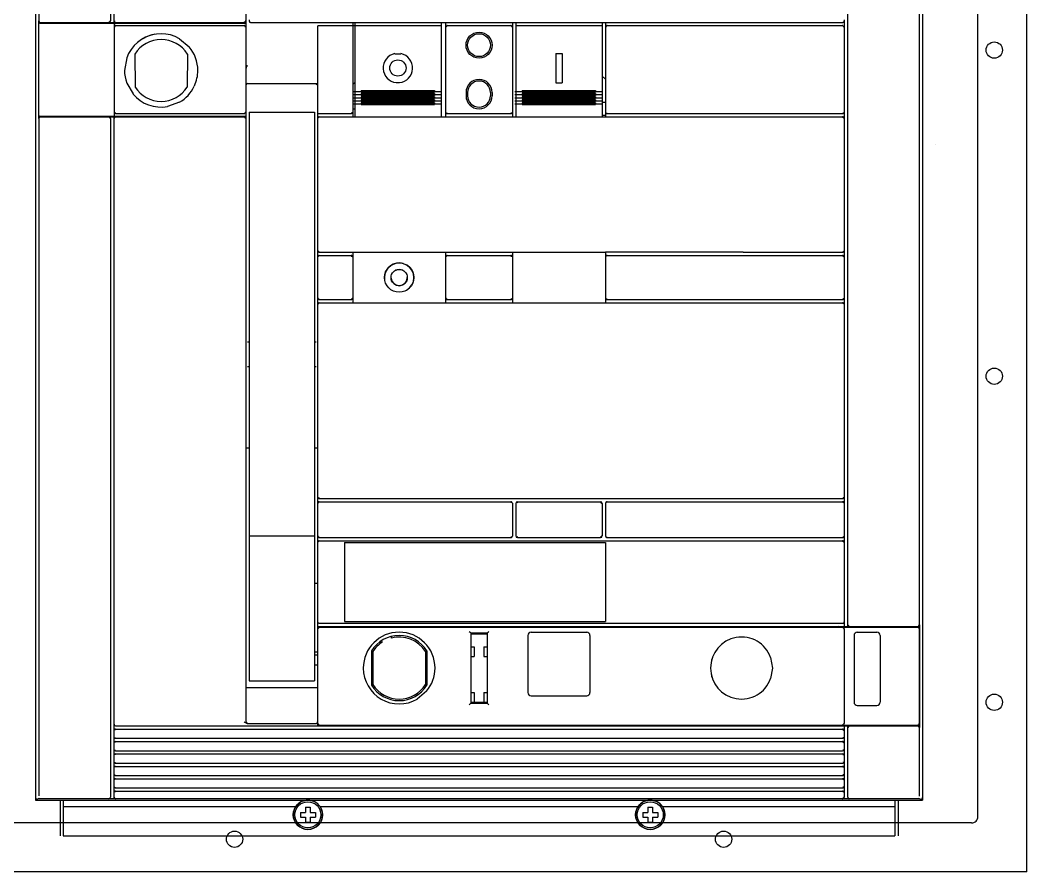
# Model space of a CAD drawing. Header units: inches. Extents: x 6 to 369, y -225 to 2.
# Drawn here: x 33.5 to 45.65, y -37.2 to -26.92 of the extents above; entities that cross this region are included whole.
import ezdxf

# ---------------------------------------------------------------- set-up
doc = ezdxf.new("R2010")
doc.units = ezdxf.units.IN
doc.header["$MEASUREMENT"] = 0
doc.linetypes.add('DOT2', pattern=[0.125, 0, -0.125])
doc.linetypes.add('HIDDEN2', pattern=[0.1875, 0.125, -0.0625])
for name, color, linetype in [('Cabinet', 253, 'HIDDEN2'), ('CB_E3_W_HR_3P', 10, 'Continuous'), ('CB_E3_W_HR_3P_DOOR_CUTOUT_FLUSH&EXTENDED_NO-FLANGE', 255, 'Continuous'), ('CB_E3_W_HR_3P_DOOR_CUTOUT_FLUSH_FLANGED', 2, 'Continuous')]:
    doc.layers.add(name, color=color, linetype=linetype)

# ---------------------------------------------------------------- blocks, each defined once
blk = doc.blocks.new('A$C065B1C50')
at = {"layer": 'CB_E3_W_HR_3P'}
for centre in [(13.622, 9.921), (13.622, 5.984), (13.622, 2.047), (4.449, 0.394), (10.354, 0.394)]:
    blk.add_circle(centre, 0.0984, dxfattribs=at)
at = {"layer": 'CB_E3_W_HR_3P_DOOR_CUTOUT_FLUSH&EXTENDED_NO-FLANGE'}
for p, q in [((13.425, 0.669), (13.425, 15.236)), ((13.346, 0.591), (1.457, 0.591))]:
    blk.add_line(p, q, dxfattribs=at)
blk.add_arc((13.346, 0.669), 0.0787, 269.9998, 0.0002, dxfattribs=at)
at = {"layer": 'CB_E3_W_HR_3P_DOOR_CUTOUT_FLUSH_FLANGED'}
for q in [(14.016, 15.906), (0, 0)]:
    blk.add_line((14.016, 0), q, dxfattribs=at)

msp = doc.modelspace()

# ---------------------------------------------------------------- linework, layer by layer
at = {"layer": 'Cabinet', "color": 7, "linetype": 'DOT2'}
msp.add_line((44.39419, -22.16254), (44.39419, -36.33577), dxfattribs=at)
at = {"layer": 'CB_E3_W_HR_3P', "color": 7}
for p, q in [((33.68553, -22.16254), (33.68553, -36.33577)), ((33.68553, -22.19403), (33.68553, -36.30428)), ((44.39419, -22.16254), (44.39419, -36.33577)), ((44.3942, -22.19403), (44.3942, -36.30428)), ((33.7249, -25.41927), (33.7249, -26.92632)), ((44.35483, -25.41927), (44.35483, -34.21468)), ((34.59105, -26.09063), (34.59105, -26.92632)), ((43.48868, -26.09063), (43.48868, -34.21963)), ((34.63042, -26.37514), (34.63042, -26.92632)), ((36.2249, -26.37514), (36.2249, -26.92632)), ((33.72036, -26.92632), (33.72268, -26.92632)), ((33.72036, -26.92632), (33.72036, -28.10743)), ((33.72097, -26.97356), (33.72097, -28.06018)), ((33.74005, -26.94601), (33.74236, -26.94601)), ((33.74065, -26.95388), (33.83908, -26.95388)), ((33.74236, -26.94601), (33.84076, -26.94601)), ((33.83059, -26.94601), (33.83059, -26.95388)), ((33.8336, -26.94601), (33.8336, -26.95388)), ((33.83908, -26.95388), (34.63435, -26.95388)), ((33.84076, -26.94601), (34.57136, -26.94601)), ((34.5812, -26.94024), (34.57136, -26.94601)), ((34.57136, -26.94601), (34.63042, -26.94601)), ((34.58622, -26.92632), (34.5812, -26.94024)), ((34.63042, -26.92632), (34.63042, -26.94601)), ((34.63042, -26.94601), (34.63042, -26.95388)), ((34.63042, -26.94601), (34.6501, -26.94601)), ((34.63435, -26.95388), (34.63435, -27.00506)), ((34.63435, -26.95388), (36.2249, -26.95388)), ((34.63648, -26.92632), (34.64002, -26.94024)), ((34.64002, -26.94024), (34.6501, -26.946)), ((34.6501, -26.946), (36.20522, -26.946)), ((36.2149, -26.94024), (36.20522, -26.946)), ((36.20522, -26.94601), (36.2249, -26.94601)), ((36.22008, -26.92632), (36.2149, -26.94024)), ((36.2249, -26.92632), (36.2249, -26.98538)), ((36.2249, -26.95388), (36.2249, -27.00506)), ((36.26427, -26.91451), (36.26427, -26.92632)), ((36.26427, -26.92632), (36.26989, -26.93261)), ((36.26989, -26.93261), (36.27412, -26.93617)), ((36.28396, -26.94601), (43.42963, -26.94601)), ((37.51427, -26.94601), (37.51427, -26.99325)), ((37.5379, -26.94601), (37.5379, -26.98538)), ((38.5812, -26.94601), (38.5812, -26.98538)), ((38.63632, -26.94601), (38.63632, -27.00506)), ((39.44341, -26.94601), (39.44341, -27.00506)), ((39.48278, -26.94601), (39.48278, -26.98538)), ((40.52609, -26.94601), (40.52609, -26.98538)), ((40.56546, -26.94601), (40.56546, -27.00506)), ((43.42963, -26.946), (43.43011, -26.946)), ((43.44931, -26.92396), (43.44379, -26.93255)), ((43.44931, -26.91451), (43.44931, -26.92632)), ((43.44931, -26.92632), (43.44931, -27.00506)), ((34.63435, -27.00506), (34.63435, -28.02868)), ((34.64396, -26.99114), (34.63918, -27.00506)), ((34.65404, -26.98537), (34.64396, -26.99114)), ((34.65404, -26.98537), (36.20522, -26.98537)), ((36.20522, -26.98537), (36.2149, -26.99114)), ((36.2149, -26.99114), (36.21766, -27.00506)), ((36.2249, -26.98538), (36.2249, -27.00506)), ((36.2249, -27.00506), (36.2249, -28.02868)), ((37.09105, -26.99325), (37.09105, -28.02868)), ((37.09892, -26.98537), (37.10084, -26.98537)), ((37.10084, -26.98537), (37.49439, -26.98537)), ((37.49439, -26.98537), (37.5064, -26.98537)), ((37.51427, -26.98538), (37.5379, -26.98538)), ((37.51427, -26.99325), (37.51427, -28.02868)), ((37.5379, -26.98538), (38.5812, -26.98538)), ((37.5379, -26.98538), (37.5379, -27.04292)), ((37.5379, -27.04292), (37.5379, -27.96177)), ((38.5812, -26.98538), (38.5812, -27.04292)), ((38.5812, -27.04292), (38.5812, -27.96177)), ((38.63632, -27.00506), (38.63632, -28.02868)), ((38.64614, -26.99114), (38.64115, -27.00506)), ((38.65601, -26.98537), (38.64614, -26.99114)), ((38.65601, -26.98537), (39.42372, -26.98537)), ((39.42372, -26.98537), (39.43359, -26.99114)), ((39.43359, -26.99114), (39.4367, -27.00506)), ((39.44341, -27.00506), (39.44341, -28.02868)), ((39.48278, -26.98538), (40.52609, -26.98538)), ((39.48278, -26.98538), (39.48278, -27.04292)), ((39.48278, -27.04292), (39.48278, -27.96177)), ((40.52609, -26.98538), (40.52609, -27.04292)), ((40.52609, -27.04292), (40.52609, -27.96177)), ((40.56546, -27.00506), (40.56546, -28.02868)), ((40.57538, -26.99114), (40.57028, -27.00506)), ((40.58514, -26.98537), (40.57538, -26.99114)), ((40.58514, -26.98537), (43.42963, -26.98537)), ((43.42963, -26.98537), (43.43971, -26.99114)), ((43.42963, -26.98538), (43.42987, -26.98538)), ((43.43971, -26.99114), (43.44325, -27.00506)), ((43.44931, -27.00506), (43.44931, -28.02868)), ((35.42274, -27.14314), (35.53965, -27.24276)), ((36.2249, -27.20978), (36.2249, -27.47094)), ((34.88435, -27.32811), (34.88632, -27.72843)), ((35.51821, -27.32811), (35.51624, -27.72843)), ((38.02277, -27.32388), (38.02348, -27.3272)), ((38.02348, -27.3272), (38.09562, -27.3272)), ((38.09633, -27.32388), (38.09562, -27.3272)), ((39.96506, -27.32002), (40.0438, -27.32002)), ((39.96506, -27.32002), (39.96506, -27.67436)), ((40.0438, -27.32002), (40.0438, -27.67436)), ((34.78611, -27.3756), (34.75837, -27.52671)), ((36.24493, -27.47093), (36.2249, -27.47093)), ((34.78508, -27.6782), (34.86285, -27.8107)), ((36.24459, -27.68222), (37.09105, -27.68222)), ((37.5379, -27.67435), (37.51427, -27.69726)), ((38.03987, -27.67044), (38.03956, -27.67322)), ((38.03987, -27.67044), (38.07923, -27.67044)), ((38.07923, -27.67044), (38.07954, -27.67322)), ((39.96506, -27.67436), (40.0438, -27.67436)), ((40.52609, -27.59561), (40.56546, -27.63379)), ((37.52805, -27.77955), (38.59105, -27.77955)), ((37.52805, -27.81766), (38.59105, -27.81766)), ((37.61664, -27.76878), (38.50246, -27.76878)), ((37.61664, -27.76878), (37.61664, -27.7897)), ((37.61664, -27.7897), (38.50246, -27.7897)), ((37.61664, -27.8067), (38.50246, -27.8067)), ((37.61664, -27.8067), (37.61664, -27.82787)), ((37.61664, -27.82787), (38.50246, -27.82787)), ((38.50246, -27.76878), (38.50246, -27.7897)), ((38.50246, -27.8067), (38.50246, -27.82787)), ((38.88238, -27.79247), (38.88238, -27.83184)), ((38.90207, -27.79247), (38.90207, -27.83184)), ((39.17766, -27.79247), (39.17766, -27.83184)), ((39.19735, -27.79247), (39.19735, -27.83184)), ((39.47294, -27.77955), (40.53593, -27.77955)), ((39.47294, -27.81766), (40.53593, -27.81766)), ((39.56152, -27.76878), (40.44735, -27.76878)), ((39.56152, -27.76878), (39.56152, -27.7897)), ((39.56152, -27.7897), (40.44735, -27.7897)), ((39.56152, -27.8067), (40.44735, -27.8067)), ((39.56152, -27.8067), (39.56152, -27.82787)), ((39.56152, -27.82787), (40.44735, -27.82787)), ((40.44735, -27.76878), (40.44735, -27.7897)), ((40.44735, -27.8067), (40.44735, -27.82787)), ((35.42242, -27.9098), (35.27819, -27.9629)), ((37.52805, -27.85525), (38.59105, -27.85525)), ((37.52805, -27.89224), (38.59105, -27.89224)), ((37.52805, -27.92857), (38.59105, -27.92857)), ((37.61664, -27.84411), (38.50246, -27.84411)), ((37.61664, -27.84411), (37.61664, -27.86457)), ((37.61664, -27.86457), (38.50246, -27.86457)), ((37.61664, -27.88095), (38.50246, -27.88095)), ((37.61664, -27.88095), (37.61664, -27.90117)), ((37.61664, -27.90117), (38.50246, -27.90117)), ((37.61664, -27.91716), (38.50246, -27.91716)), ((37.61664, -27.91716), (37.61664, -27.9378)), ((37.61664, -27.9378), (38.50246, -27.9378)), ((38.50246, -27.84411), (38.50246, -27.86457)), ((38.50246, -27.88095), (38.50246, -27.90117)), ((38.50246, -27.91716), (38.50246, -27.9378)), ((39.47294, -27.85525), (40.53593, -27.85525)), ((39.47294, -27.89224), (40.53593, -27.89224)), ((39.47294, -27.92857), (40.53593, -27.92857)), ((39.56152, -27.84411), (40.44735, -27.84411)), ((39.56152, -27.84411), (39.56152, -27.86457)), ((39.56152, -27.86457), (40.44735, -27.86457)), ((39.56152, -27.88095), (40.44735, -27.88095)), ((39.56152, -27.88095), (39.56152, -27.90117)), ((39.56152, -27.90117), (40.44735, -27.90117)), ((39.56152, -27.91716), (40.44735, -27.91716)), ((39.56152, -27.91716), (39.56152, -27.9378)), ((39.56152, -27.9378), (40.44735, -27.9378)), ((40.44735, -27.84411), (40.44735, -27.86457)), ((40.44735, -27.88095), (40.44735, -27.90117)), ((40.44735, -27.91716), (40.44735, -27.9378)), ((40.52609, -27.91058), (40.56546, -27.91058)), ((34.63435, -28.02869), (34.63435, -28.07986)), ((34.64042, -28.02868), (34.64396, -28.0426)), ((34.64396, -28.0426), (34.65404, -28.04837)), ((34.65404, -28.04837), (36.20522, -28.04837)), ((36.2149, -28.0426), (36.20522, -28.04837)), ((36.22008, -28.02868), (36.2149, -28.0426)), ((36.2249, -28.02868), (36.2249, -28.07986)), ((36.26427, -28.02864), (37.05168, -28.02864)), ((36.26427, -28.02864), (36.26427, -28.06801)), ((36.26427, -28.06801), (36.26427, -33.14675)), ((37.05168, -28.02864), (37.05168, -28.06801)), ((37.05168, -28.06801), (37.05168, -33.14675)), ((37.09105, -28.02868), (37.09105, -28.03852)), ((37.09105, -28.03852), (37.09105, -28.10743)), ((37.10089, -28.04837), (37.49459, -28.04837)), ((37.50842, -28.03858), (37.49437, -28.04352)), ((37.51427, -28.02868), (37.50842, -28.03858)), ((37.51427, -27.98932), (37.5379, -27.98932)), ((37.51427, -28.02869), (37.51427, -28.08774)), ((37.5379, -27.96177), (37.5379, -28.01558)), ((37.5379, -28.01558), (37.5379, -28.08774)), ((38.5812, -27.96177), (38.5812, -28.01558)), ((38.5812, -28.01558), (38.5812, -28.08774)), ((38.63632, -28.02868), (38.64207, -28.03851)), ((38.63632, -28.02868), (38.63632, -28.08774)), ((38.64207, -28.03851), (38.65594, -28.04161)), ((38.65601, -28.04837), (39.42372, -28.04837)), ((39.43766, -28.03851), (39.42378, -28.04352)), ((39.44341, -28.02868), (39.43766, -28.03851)), ((39.44341, -28.02869), (39.44341, -28.08774)), ((39.48278, -27.96177), (39.48278, -28.01558)), ((39.48278, -28.01558), (39.48278, -28.08774)), ((40.52609, -27.96177), (40.52609, -28.01558)), ((40.52609, -28.01558), (40.52609, -28.08774)), ((40.52609, -28.06806), (40.56546, -28.06806)), ((40.56546, -28.02868), (40.57131, -28.03858)), ((40.56546, -28.02868), (40.56546, -28.08774)), ((40.57131, -28.03858), (40.5854, -28.04161)), ((40.58514, -28.04837), (43.42963, -28.04837)), ((43.42963, -28.04837), (43.43011, -28.04837)), ((43.44379, -28.03836), (43.43035, -28.04161)), ((43.44931, -28.02868), (43.44379, -28.03836)), ((43.44931, -28.02868), (43.44931, -28.10743)), ((33.72036, -28.10743), (33.72268, -28.10743)), ((33.7249, -28.11168), (33.7249, -36.28273)), ((33.74005, -28.08774), (33.74236, -28.08774)), ((33.74065, -28.07986), (33.83908, -28.07986)), ((33.74236, -28.08774), (33.84076, -28.08774)), ((33.83059, -28.07986), (33.83059, -28.08774)), ((33.8336, -28.07986), (33.8336, -28.08774)), ((33.83908, -28.07986), (34.63435, -28.07986)), ((33.84076, -28.08774), (34.57136, -28.08774)), ((34.57136, -28.08774), (34.5812, -28.09351)), ((34.57136, -28.08774), (34.6501, -28.08774)), ((34.5812, -28.09351), (34.58427, -28.10743)), ((34.59105, -28.10743), (34.59105, -36.28689)), ((34.63042, -28.07986), (34.63042, -28.08774)), ((34.63042, -28.10743), (34.63042, -35.42041)), ((34.63435, -28.07986), (36.2249, -28.07986)), ((34.64002, -28.09351), (34.63524, -28.10743)), ((34.6501, -28.08774), (34.64002, -28.09351)), ((34.6501, -28.08774), (36.20522, -28.08774)), ((36.20522, -28.08774), (36.2149, -28.09351)), ((36.2149, -28.09351), (36.21766, -28.10743)), ((36.2249, -28.07986), (36.2249, -28.10743)), ((36.2249, -28.10743), (36.2249, -35.39089)), ((37.09671, -28.09765), (37.09105, -28.10743)), ((37.09105, -28.10743), (37.09105, -29.70191)), ((37.11045, -28.09258), (37.09671, -28.09765)), ((37.11052, -28.08774), (37.11073, -28.08774)), ((37.11073, -28.08774), (43.42963, -28.08774)), ((43.42963, -28.08774), (43.43011, -28.08774)), ((43.43026, -28.09258), (43.44379, -28.09774)), ((43.44379, -28.09774), (43.44931, -28.10743)), ((43.44931, -28.10743), (43.44931, -29.70191)), ((44.55168, -28.42238), (44.55168, -28.42245)), ((37.09105, -29.70191), (37.09105, -29.78065)), ((37.09105, -29.70191), (37.09671, -29.71168)), ((37.09671, -29.77088), (37.09105, -29.78065)), ((37.09671, -29.71168), (37.11041, -29.71484)), ((37.11045, -29.76581), (37.09671, -29.77088)), ((37.11052, -29.76097), (37.11073, -29.76097)), ((37.11063, -29.7216), (37.11073, -29.7216)), ((37.11073, -29.7216), (37.51427, -29.72172)), ((37.11073, -29.76097), (37.49459, -29.76097)), ((37.12689, -29.76097), (37.14597, -29.76097)), ((37.49433, -29.76772), (37.50842, -29.77075)), ((37.50842, -29.77075), (37.51427, -29.78065)), ((37.51427, -29.72172), (37.51427, -29.78065)), ((37.51427, -29.7218), (38.54504, -29.7218)), ((37.97652, -29.7216), (39.44341, -29.72172)), ((38.63632, -29.72165), (38.63632, -29.78065)), ((38.64207, -29.77082), (38.63632, -29.78065)), ((38.65595, -29.76581), (38.64207, -29.77082)), ((38.65601, -29.76097), (39.42372, -29.76097)), ((39.42379, -29.76772), (39.43766, -29.77082)), ((39.43766, -29.77082), (39.44341, -29.78065)), ((39.44341, -29.72172), (39.44341, -29.78065)), ((39.44341, -29.7218), (40.56546, -29.7218)), ((42.22929, -29.7216), (40.56546, -29.72168)), ((40.56546, -29.72168), (40.56546, -29.78065)), ((40.57131, -29.77075), (40.56546, -29.78065)), ((40.58536, -29.76581), (40.57131, -29.77075)), ((40.58514, -29.76097), (43.42963, -29.76097)), ((42.22929, -29.7216), (43.42963, -29.7216)), ((43.42963, -29.7216), (43.43011, -29.7216)), ((43.42963, -29.76097), (43.43011, -29.76097)), ((43.43026, -29.76581), (43.44379, -29.77097)), ((43.44379, -29.71159), (43.43035, -29.71484)), ((43.44931, -29.70191), (43.44379, -29.71159)), ((43.44379, -29.77097), (43.44931, -29.78065)), ((43.44931, -29.70191), (43.44931, -29.78065)), ((37.09105, -29.78065), (37.09105, -30.27278)), ((37.51427, -29.78065), (37.51427, -30.27278)), ((38.63632, -29.78065), (38.63632, -30.27278)), ((39.44341, -29.78065), (39.44341, -30.27278)), ((40.56546, -29.78065), (40.56546, -30.27278)), ((43.44931, -29.78065), (43.44931, -30.27278)), ((38.19839, -29.90843), (38.19846, -29.90843)), ((37.09105, -30.27278), (37.09105, -30.35152)), ((37.09105, -30.27278), (37.09671, -30.28255)), ((37.09671, -30.34175), (37.09105, -30.35152)), ((37.09105, -30.35152), (37.09105, -32.67435)), ((37.09671, -30.28255), (37.11041, -30.28571)), ((37.11045, -30.33667), (37.09671, -30.34175)), ((37.11052, -30.33183), (37.11073, -30.33183)), ((37.11063, -30.29246), (37.11073, -30.29246)), ((37.11073, -30.29246), (37.49459, -30.29246)), ((37.11073, -30.33183), (37.51427, -30.33183)), ((37.50842, -30.28268), (37.49437, -30.28762)), ((37.51427, -30.27278), (37.50842, -30.28268)), ((37.51427, -30.27278), (37.51427, -30.33191)), ((37.51427, -30.33204), (38.63632, -30.33204)), ((38.63632, -30.27278), (38.64207, -30.2826)), ((38.63632, -30.27278), (38.63632, -30.33193)), ((38.63632, -30.33183), (39.44341, -30.33183)), ((38.64207, -30.2826), (38.65594, -30.28571)), ((38.65601, -30.29246), (39.42372, -30.29246)), ((39.43766, -30.2826), (39.42378, -30.28762)), ((39.44341, -30.27278), (39.43766, -30.2826)), ((39.44341, -30.27278), (39.44341, -30.33191)), ((39.44341, -30.33204), (40.56545, -30.33204)), ((40.56545, -30.33183), (43.42963, -30.33183)), ((40.56546, -30.27278), (40.57131, -30.28268)), ((40.56546, -30.27278), (40.56546, -30.33193)), ((40.57131, -30.28268), (40.5854, -30.28571)), ((40.58514, -30.29246), (43.42963, -30.29246)), ((41.86054, -30.33183), (42.22931, -30.33183)), ((43.42963, -30.29246), (43.43011, -30.29246)), ((43.42963, -30.33183), (43.43011, -30.33183)), ((43.43026, -30.33667), (43.44379, -30.34183)), ((43.44379, -30.28246), (43.43035, -30.28571)), ((43.44931, -30.27278), (43.44379, -30.28246)), ((43.44379, -30.34183), (43.44931, -30.35152)), ((43.44931, -30.27278), (43.44931, -30.35152)), ((43.44931, -30.35152), (43.44931, -32.67435)), ((36.24459, -30.80427), (36.26427, -30.80427)), ((37.05168, -30.80427), (37.07136, -30.80427)), ((36.24459, -31.09955), (36.26427, -31.09955)), ((37.05168, -31.09955), (37.07136, -31.09955)), ((36.2249, -32.0838), (36.24459, -32.0838)), ((36.24459, -32.0838), (36.26427, -32.0838)), ((37.05168, -32.0838), (37.07136, -32.0838)), ((37.07136, -32.0838), (37.09105, -32.0838)), ((37.09105, -32.67435), (37.09105, -32.75309)), ((37.09105, -32.67435), (37.09671, -32.68412)), ((37.09671, -32.68412), (37.11041, -32.68728)), ((37.11063, -32.69404), (37.11073, -32.69404)), ((37.11073, -32.69404), (43.42963, -32.69404)), ((43.42963, -32.69404), (43.43011, -32.69404)), ((43.44379, -32.68403), (43.43035, -32.68728)), ((43.44931, -32.67435), (43.44379, -32.68403)), ((43.44931, -32.67435), (43.44931, -32.75309)), ((37.09671, -32.74332), (37.09105, -32.75309)), ((37.09105, -32.75309), (37.09105, -33.14679)), ((37.11045, -32.73825), (37.09671, -32.74332)), ((37.11052, -32.73341), (37.11073, -32.73341)), ((37.11073, -32.73341), (39.42372, -32.73341)), ((39.42378, -32.73825), (39.43766, -32.74326)), ((39.43766, -32.74326), (39.44341, -32.75309)), ((39.44341, -32.75309), (39.44341, -33.14679)), ((39.48278, -32.75309), (39.48278, -33.14679)), ((39.50252, -32.74304), (39.49262, -32.74325)), ((39.49262, -32.74325), (39.49429, -32.74485)), ((39.50252, -32.74304), (39.49429, -32.74485)), ((39.50246, -32.73341), (40.5064, -32.73341)), ((40.50656, -32.74304), (40.51482, -32.74487)), ((40.50656, -32.74304), (40.51624, -32.74325)), ((40.51482, -32.74487), (40.51661, -32.75309)), ((40.51624, -32.74325), (40.51661, -32.75309)), ((40.52609, -32.75309), (40.52609, -33.14679)), ((40.57131, -32.74319), (40.56546, -32.75309)), ((40.56546, -32.75309), (40.56546, -33.14679)), ((40.58536, -32.73825), (40.57131, -32.74319)), ((40.58514, -32.73341), (43.42963, -32.73341)), ((43.42963, -32.73341), (43.43011, -32.73341)), ((43.43026, -32.73825), (43.44379, -32.74341)), ((43.44379, -32.74341), (43.44931, -32.75309)), ((43.44931, -32.75309), (43.44931, -33.14679)), ((36.26427, -33.14675), (37.05168, -33.14675)), ((36.26427, -33.14675), (36.26427, -34.2323)), ((37.05168, -33.14675), (37.05168, -34.2323)), ((37.09105, -33.14679), (37.09105, -33.22553)), ((37.09105, -33.14679), (37.09671, -33.15656)), ((37.09671, -33.15656), (37.11041, -33.15972)), ((37.11063, -33.16648), (37.11073, -33.16648)), ((37.11073, -33.16648), (39.42372, -33.16648)), ((39.43766, -33.15662), (39.42379, -33.15972)), ((39.44341, -33.14679), (39.43766, -33.15662)), ((39.49429, -33.15503), (39.49262, -33.15664)), ((39.49262, -33.15664), (39.50252, -33.15685)), ((39.49429, -33.15503), (39.50252, -33.15685)), ((39.50246, -33.16648), (40.5064, -33.16648)), ((40.51482, -33.15501), (40.50656, -33.15684)), ((40.51624, -33.15663), (40.50656, -33.15684)), ((40.51661, -33.14679), (40.51482, -33.15501)), ((40.51661, -33.14679), (40.51624, -33.15663)), ((40.56546, -33.14679), (40.57131, -33.15669)), ((40.57131, -33.15669), (40.5854, -33.15972)), ((40.58514, -33.16648), (43.42963, -33.16648)), ((43.42963, -33.16648), (43.43011, -33.16648)), ((43.44379, -33.15647), (43.43035, -33.15972)), ((43.44931, -33.14679), (43.44379, -33.15647)), ((43.44931, -33.14679), (43.44931, -33.22553)), ((37.09671, -33.21576), (37.09105, -33.22553)), ((37.09105, -33.22553), (37.09105, -34.18026)), ((37.11045, -33.21069), (37.09671, -33.21576)), ((37.11052, -33.20585), (37.11073, -33.20585)), ((37.11073, -33.20585), (37.41621, -33.20585)), ((37.41585, -33.22553), (37.41585, -34.18026)), ((37.41585, -33.22553), (40.56546, -33.22553)), ((37.41621, -33.20585), (40.56512, -33.20585)), ((40.56512, -33.20585), (43.42963, -33.20585)), ((40.56546, -33.22553), (40.56546, -34.18026)), ((43.42963, -33.20585), (43.43011, -33.20585)), ((43.43026, -33.21069), (43.44379, -33.21585)), ((43.44379, -33.21585), (43.44931, -33.22553)), ((43.44931, -33.22553), (43.44931, -34.18223)), ((37.05168, -33.71761), (37.09105, -33.71761)), ((36.26427, -34.2323), (36.26427, -34.89747)), ((37.05168, -34.2323), (37.05168, -34.89747)), ((37.09105, -34.18026), (37.09105, -34.23931)), ((37.09105, -34.18026), (37.09753, -34.19486)), ((37.09105, -34.23931), (37.09105, -34.25112)), ((37.09105, -34.23931), (37.11031, -34.23931)), ((37.09105, -34.25112), (37.09105, -34.26884)), ((37.09105, -34.26884), (37.09105, -35.39089)), ((37.10078, -34.25492), (37.09587, -34.26884)), ((37.11073, -34.24915), (37.10078, -34.25492)), ((37.11031, -34.23931), (43.43059, -34.23931)), ((37.11061, -34.19994), (37.41617, -34.19994)), ((37.11073, -34.24915), (43.42963, -34.24915)), ((37.41585, -34.18026), (40.56546, -34.18026)), ((37.41617, -34.19994), (40.56515, -34.19994)), ((37.5438, -34.23931), (37.5438, -34.24915)), ((37.97687, -34.23931), (37.97687, -34.24915)), ((40.56515, -34.19994), (43.42972, -34.19994)), ((41.00837, -34.23931), (41.00837, -34.24915)), ((41.46112, -34.23931), (41.46112, -34.24915)), ((43.42963, -34.24915), (43.43971, -34.25492)), ((43.42963, -34.24915), (44.23665, -34.24915)), ((43.42972, -34.19994), (43.4316, -34.19994)), ((43.43059, -34.23931), (43.44931, -34.23931)), ((43.43971, -34.25492), (43.44325, -34.26884)), ((43.44931, -34.18223), (43.44931, -34.23931)), ((43.44931, -34.23931), (43.50837, -34.23931)), ((43.44931, -34.26884), (43.44931, -35.41057)), ((43.49546, -34.21963), (43.49853, -34.23355)), ((43.49853, -34.23355), (43.50837, -34.23931)), ((43.50837, -34.23931), (44.23896, -34.23931)), ((44.23665, -34.24915), (44.33508, -34.24915)), ((44.23672, -34.23931), (44.23672, -34.24915)), ((44.23896, -34.23931), (44.33737, -34.23931)), ((44.24124, -34.23931), (44.24124, -34.24915)), ((44.33737, -34.23931), (44.33968, -34.23931)), ((44.35476, -34.26884), (44.35476, -35.41057)), ((44.35705, -34.21963), (44.35937, -34.21963)), ((44.35937, -34.21963), (44.35937, -35.45978)), ((37.97687, -34.36545), (37.97687, -34.38045)), ((38.94144, -34.31805), (38.94144, -35.16451)), ((38.94144, -34.31805), (39.13829, -34.31805)), ((38.94144, -34.32789), (39.13829, -34.32789)), ((39.13829, -34.31805), (39.13829, -35.16451)), ((39.63042, -34.34758), (39.63042, -35.03656)), ((39.66979, -34.30821), (40.33908, -34.30821)), ((40.37845, -34.34758), (40.37845, -35.03656)), ((43.56742, -34.34758), (43.56742, -35.15467)), ((43.60679, -34.30821), (43.84301, -34.30821)), ((43.88238, -34.34758), (43.88238, -35.15467)), ((37.84432, -34.42632), (37.87359, -34.42632)), ((38.94144, -34.48537), (38.98081, -34.48537)), ((38.98081, -34.48537), (38.98081, -34.60348)), ((39.09892, -34.48537), (39.09892, -34.60348)), ((39.09892, -34.48537), (39.13829, -34.48537)), ((37.05168, -34.54438), (37.09105, -34.54438)), ((37.05168, -34.58375), (37.09105, -34.58375)), ((37.74065, -34.5339), (37.74065, -34.94868)), ((37.75837, -34.54268), (37.75837, -34.93988)), ((38.39223, -34.54268), (38.39223, -34.93988)), ((38.40994, -34.53389), (38.40994, -34.94869)), ((38.94144, -34.60348), (38.98081, -34.60348)), ((39.09892, -34.60348), (39.13829, -34.60348)), ((42.56013, -34.6135), (42.58317, -34.74146)), ((37.05168, -34.70187), (37.09105, -34.70187)), ((42.58317, -34.74146), (42.55996, -34.86892)), ((36.2249, -34.9775), (36.24459, -34.9775)), ((36.24459, -34.9775), (37.07136, -34.9775)), ((36.26427, -34.89747), (37.05168, -34.89747)), ((37.07136, -34.9775), (37.09105, -34.9775)), ((38.40658, -35.02023), (38.29183, -35.11635)), ((38.94144, -35.03656), (38.98081, -35.03656)), ((38.98081, -35.03656), (38.98081, -35.15467)), ((39.09892, -35.03656), (39.09892, -35.15467)), ((39.09892, -35.03656), (39.13829, -35.03656)), ((39.66979, -35.07593), (40.33908, -35.07593)), ((38.94144, -35.16451), (38.92173, -35.18419)), ((38.94144, -35.15467), (39.13829, -35.15467)), ((38.94144, -35.16451), (39.13829, -35.16451)), ((39.13829, -35.16451), (39.158, -35.18419)), ((43.60679, -35.19404), (43.84301, -35.19404)), ((34.63042, -35.42041), (34.63042, -35.49915)), ((34.63594, -35.48947), (34.63042, -35.49915)), ((34.63524, -35.42041), (34.64002, -35.43433)), ((34.64938, -35.48622), (34.63594, -35.48947)), ((34.64002, -35.43433), (34.6501, -35.4401)), ((34.64962, -35.4401), (34.6501, -35.4401)), ((34.64962, -35.47947), (34.6501, -35.47947)), ((34.6501, -35.4401), (37.09105, -35.4401)), ((34.6501, -35.47947), (43.42963, -35.47947)), ((36.2249, -35.39089), (36.23067, -35.39496)), ((36.23067, -35.39496), (36.23475, -35.40073)), ((36.23868, -35.41057), (37.07136, -35.41057)), ((37.09105, -35.38618), (37.0812, -35.40073)), ((37.09105, -35.39089), (37.09105, -35.42041)), ((37.09105, -35.42041), (37.09105, -35.4401)), ((37.09105, -35.4401), (43.43059, -35.4401)), ((37.0975, -35.41057), (37.10078, -35.42449)), ((37.10078, -35.42449), (37.11073, -35.43026)), ((37.11073, -35.43026), (43.42963, -35.43026)), ((37.5438, -35.43026), (37.5438, -35.4401)), ((37.97687, -35.43026), (37.97687, -35.4401)), ((41.00837, -35.43026), (41.00837, -35.4401)), ((41.46112, -35.43026), (41.46112, -35.4401)), ((43.43971, -35.42449), (43.42963, -35.43026)), ((43.42963, -35.43026), (44.23665, -35.43026)), ((43.42963, -35.47947), (43.43011, -35.47947)), ((43.43026, -35.48431), (43.44379, -35.48947)), ((43.43059, -35.4401), (43.44931, -35.4401)), ((43.44449, -35.41057), (43.43971, -35.42449)), ((43.44379, -35.48947), (43.44931, -35.49915)), ((43.44931, -35.4401), (43.44931, -35.49915)), ((43.44931, -35.4401), (43.50837, -35.4401)), ((43.48868, -35.45978), (43.48868, -36.28689)), ((43.49853, -35.44586), (43.49351, -35.45978)), ((43.50837, -35.4401), (43.49853, -35.44586)), ((43.50837, -35.4401), (44.23896, -35.4401)), ((44.23665, -35.43026), (44.33508, -35.43026)), ((44.23672, -35.43026), (44.23672, -35.4401)), ((44.23896, -35.4401), (44.33737, -35.4401)), ((44.24124, -35.43026), (44.24124, -35.4401)), ((44.33737, -35.4401), (44.33968, -35.4401)), ((44.35483, -35.45978), (44.35483, -36.2875)), ((44.35705, -35.45978), (44.35937, -35.45978)), ((34.63042, -35.49915), (34.63042, -35.57002)), ((34.63042, -35.57002), (34.63042, -35.64876)), ((34.63042, -35.57002), (34.63594, -35.5797)), ((34.63594, -35.5797), (34.64947, -35.58486)), ((34.64962, -35.58971), (34.6501, -35.58971)), ((34.6501, -35.58971), (43.42963, -35.58971)), ((43.42963, -35.58971), (43.42987, -35.58971)), ((43.44379, -35.5797), (43.43035, -35.58295)), ((43.44931, -35.57002), (43.44379, -35.5797)), ((43.44931, -35.49915), (43.44931, -35.57002)), ((43.44931, -35.57002), (43.44931, -35.64876)), ((34.63594, -35.63908), (34.63042, -35.64876)), ((34.63042, -35.64876), (34.63042, -35.71963)), ((34.63042, -35.71963), (34.63042, -35.79837)), ((34.63042, -35.71963), (34.63594, -35.72931)), ((34.64938, -35.63583), (34.63594, -35.63908)), ((34.63594, -35.72931), (34.64947, -35.73447)), ((34.64962, -35.62908), (34.6501, -35.62908)), ((34.6501, -35.62908), (43.42963, -35.62908)), ((43.42963, -35.62908), (43.43011, -35.62908)), ((43.43026, -35.63392), (43.44379, -35.63908)), ((43.44379, -35.72931), (43.43035, -35.73256)), ((43.44379, -35.63908), (43.44931, -35.64876)), ((43.44931, -35.71963), (43.44379, -35.72931)), ((43.44931, -35.64876), (43.44931, -35.71963)), ((43.44931, -35.71963), (43.44931, -35.79837)), ((34.63594, -35.78869), (34.63042, -35.79837)), ((34.63042, -35.79837), (34.63042, -35.86923)), ((34.64938, -35.78544), (34.63594, -35.78869)), ((34.64962, -35.73931), (34.6501, -35.73931)), ((34.64962, -35.77868), (34.6501, -35.77868)), ((34.6501, -35.73931), (43.42963, -35.73931)), ((34.6501, -35.77868), (43.42963, -35.77868)), ((43.42963, -35.73931), (43.42987, -35.73931)), ((43.42963, -35.77868), (43.43011, -35.77868)), ((43.43026, -35.78352), (43.44379, -35.78869)), ((43.44379, -35.78869), (43.44931, -35.79837)), ((43.44931, -35.79837), (43.44931, -35.86923)), ((34.63042, -35.86923), (34.63042, -35.94797)), ((34.63042, -35.86923), (34.63594, -35.87892)), ((34.63594, -35.93829), (34.63042, -35.94797)), ((34.63042, -35.94797), (34.63042, -36.01884)), ((34.63594, -35.87892), (34.64947, -35.88408)), ((34.64938, -35.93504), (34.63594, -35.93829)), ((34.64962, -35.88892), (34.6501, -35.88892)), ((34.64962, -35.92829), (34.6501, -35.92829)), ((34.6501, -35.88892), (43.42963, -35.88892)), ((34.6501, -35.92829), (43.42963, -35.92829)), ((43.42963, -35.88892), (43.42987, -35.88892)), ((43.42963, -35.92829), (43.43011, -35.92829)), ((43.43026, -35.93313), (43.44379, -35.93829)), ((43.44379, -35.87892), (43.43035, -35.88216)), ((43.44931, -35.86923), (43.44379, -35.87892)), ((43.44379, -35.93829), (43.44931, -35.94797)), ((43.44931, -35.86923), (43.44931, -35.94797)), ((43.44931, -35.94797), (43.44931, -36.01884)), ((34.63042, -36.01884), (34.63042, -36.09758)), ((34.63042, -36.01884), (34.63594, -36.02852)), ((34.63594, -36.0879), (34.63042, -36.09758)), ((34.63042, -36.09758), (34.63042, -36.16845)), ((34.63594, -36.02852), (34.64947, -36.03368)), ((34.64938, -36.08465), (34.63594, -36.0879)), ((34.64962, -36.03852), (34.6501, -36.03852)), ((34.64962, -36.07789), (34.6501, -36.07789)), ((34.6501, -36.03852), (43.42963, -36.03852)), ((34.6501, -36.07789), (43.42963, -36.07789)), ((43.42963, -36.03852), (43.42987, -36.03852)), ((43.42963, -36.07789), (43.43011, -36.07789)), ((43.43026, -36.08274), (43.44379, -36.0879)), ((43.44379, -36.02852), (43.43035, -36.03177)), ((43.44931, -36.01884), (43.44379, -36.02852)), ((43.44379, -36.0879), (43.44931, -36.09758)), ((43.44931, -36.01884), (43.44931, -36.09758)), ((43.44931, -36.09758), (43.44931, -36.16845)), ((34.63042, -36.16845), (34.63042, -36.24719)), ((34.63042, -36.16845), (34.63594, -36.17813)), ((34.63594, -36.17813), (34.64947, -36.18329)), ((34.64962, -36.18813), (34.6501, -36.18813)), ((34.6501, -36.18813), (43.42963, -36.18813)), ((43.42963, -36.18813), (43.42987, -36.18813)), ((43.44379, -36.17813), (43.43035, -36.18138)), ((43.44931, -36.16845), (43.44379, -36.17813)), ((43.44931, -36.16845), (43.44931, -36.24719)), ((33.72581, -36.31608), (33.68553, -36.33577)), ((33.68553, -36.33577), (34.02018, -36.33577)), ((33.71703, -36.33577), (34.02018, -36.33577)), ((33.72581, -36.31608), (33.7938, -36.31608)), ((33.7938, -36.31608), (44.28593, -36.31608)), ((33.90994, -36.31812), (34.53677, -36.31812)), ((33.98081, -36.33577), (33.98081, -36.76884)), ((34.02018, -36.33577), (34.02018, -36.76884)), ((34.02018, -36.33577), (44.05955, -36.33577)), ((34.02018, -36.33577), (44.05955, -36.33577)), ((34.02018, -36.33577), (34.02018, -36.41451)), ((34.57136, -36.31839), (34.57136, -36.31863)), ((34.58528, -36.30501), (34.5812, -36.30855)), ((34.59105, -36.2987), (34.58528, -36.30501)), ((34.59105, -36.28689), (34.59105, -36.2987)), ((34.59105, -36.2987), (34.59105, -36.29886)), ((34.63594, -36.2375), (34.63042, -36.24719)), ((34.63042, -36.24719), (34.63042, -36.29817)), ((34.63042, -36.29817), (34.63042, -36.29886)), ((34.63524, -36.29817), (34.64005, -36.31205)), ((34.64938, -36.23426), (34.63594, -36.2375)), ((34.64005, -36.31205), (34.6501, -36.31786)), ((34.64962, -36.2275), (34.6501, -36.2275)), ((34.6501, -36.2275), (43.42963, -36.2275)), ((34.6501, -36.31786), (34.6501, -36.31863)), ((43.42963, -36.2275), (43.43011, -36.2275)), ((43.43968, -36.31205), (43.42963, -36.31786)), ((43.42963, -36.31786), (43.42963, -36.31863)), ((43.43026, -36.23234), (43.44379, -36.2375)), ((43.44325, -36.29817), (43.43968, -36.31205)), ((43.44379, -36.2375), (43.44931, -36.24719)), ((43.44931, -36.24719), (43.44931, -36.29817)), ((43.44931, -36.29817), (43.44931, -36.29886)), ((43.48868, -36.28689), (43.48868, -36.2987)), ((43.48868, -36.29636), (43.49445, -36.30501)), ((43.48868, -36.2987), (43.48868, -36.29886)), ((43.49445, -36.30501), (43.49853, -36.30855)), ((43.50837, -36.31839), (43.50837, -36.31863)), ((43.54295, -36.31812), (44.16979, -36.31812)), ((44.05955, -36.33577), (44.05955, -36.76884)), ((44.05955, -36.33577), (44.39419, -36.33577)), ((44.05955, -36.33577), (44.3627, -36.33577)), ((44.05955, -36.33577), (44.05955, -36.41451)), ((44.09892, -36.33577), (44.09892, -36.76884)), ((44.28593, -36.31608), (44.35482, -36.31608)), ((44.35482, -36.31608), (44.39419, -36.33577)), ((34.02018, -36.41451), (36.82563, -36.41451)), ((34.02018, -36.41451), (34.02018, -36.76884)), ((36.94538, -36.42239), (36.94538, -36.48538)), ((36.94538, -36.42239), (37.00049, -36.42239)), ((36.94538, -36.42239), (36.94538, -36.48538)), ((36.94538, -36.42239), (37.00049, -36.42239)), ((37.00049, -36.42239), (37.00049, -36.48538)), ((37.00049, -36.42239), (37.00049, -36.48538)), ((37.12024, -36.41451), (40.95949, -36.41451)), ((41.07923, -36.42239), (41.07923, -36.48538)), ((41.07923, -36.42239), (41.13435, -36.42239)), ((41.07923, -36.42239), (41.07923, -36.48538)), ((41.07923, -36.42239), (41.13435, -36.42239)), ((41.13435, -36.42239), (41.13435, -36.48538)), ((41.13435, -36.42239), (41.13435, -36.48538)), ((41.2541, -36.41451), (44.05955, -36.41451)), ((44.05955, -36.41451), (44.05955, -36.76884)), ((36.88238, -36.48538), (36.94538, -36.48538)), ((36.88238, -36.48538), (36.88238, -36.5405)), ((36.88238, -36.48538), (36.94538, -36.48538)), ((36.88238, -36.48538), (36.88238, -36.5405)), ((36.88238, -36.5405), (36.94538, -36.5405)), ((36.88238, -36.5405), (36.94538, -36.5405)), ((36.94538, -36.5405), (36.94538, -36.60349)), ((36.94538, -36.5405), (36.94538, -36.60349)), ((37.00049, -36.48538), (37.06349, -36.48538)), ((37.00049, -36.48538), (37.06349, -36.48538)), ((37.00049, -36.5405), (37.00049, -36.60349)), ((37.00049, -36.5405), (37.06349, -36.5405)), ((37.00049, -36.5405), (37.00049, -36.60349)), ((37.00049, -36.5405), (37.06349, -36.5405)), ((37.06349, -36.48538), (37.06349, -36.5405)), ((37.06349, -36.48538), (37.06349, -36.5405)), ((41.01624, -36.48538), (41.01624, -36.5405)), ((41.01624, -36.48538), (41.07923, -36.48538)), ((41.01624, -36.48538), (41.01624, -36.5405)), ((41.01624, -36.48538), (41.07923, -36.48538)), ((41.01624, -36.5405), (41.07923, -36.5405)), ((41.01624, -36.5405), (41.07923, -36.5405)), ((41.07923, -36.5405), (41.07923, -36.60349)), ((41.07923, -36.5405), (41.07923, -36.60349)), ((41.13435, -36.48538), (41.19734, -36.48538)), ((41.13435, -36.48538), (41.19734, -36.48538)), ((41.13435, -36.5405), (41.19734, -36.5405)), ((41.13435, -36.5405), (41.13435, -36.60349)), ((41.13435, -36.5405), (41.19734, -36.5405)), ((41.13435, -36.5405), (41.13435, -36.60349)), ((41.19734, -36.48538), (41.19734, -36.5405)), ((41.19734, -36.48538), (41.19734, -36.5405)), ((36.94538, -36.60349), (37.00049, -36.60349)), ((36.94538, -36.60349), (37.00049, -36.60349)), ((41.07923, -36.60349), (41.13435, -36.60349)), ((41.07923, -36.60349), (41.13435, -36.60349)), ((44.05955, -36.6901), (44.05955, -36.76884)), ((34.02018, -36.76884), (44.05955, -36.76884)), ((34.02018, -36.76884), (36.02783, -36.76884)), ((34.02018, -36.76884), (44.05955, -36.76884)), ((36.61882, -36.76884), (41.46091, -36.76884)), ((42.05189, -36.76884), (44.05955, -36.76884))]:
    msp.add_line(p, q, dxfattribs=at)
for points in [[(33.72036, -26.92632), (33.72613, -26.94024), (33.74005, -26.94601)], [(33.72268, -26.92632), (33.72844, -26.94024), (33.74236, -26.94601)], [(36.24458, -27.47094), (36.23158, -27.48034), (36.2249, -27.50586)], [(37.07136, -27.70191), (37.09105, -27.68222)], [(33.74005, -28.08774), (33.72613, -28.09351), (33.72036, -28.10743)], [(33.74236, -28.08774), (33.72844, -28.09351), (33.72268, -28.10743)], [(38.12406, -29.85654), (38.08373, -29.8499), (38.04297, -29.85268), (38.00392, -29.86472), (37.96866, -29.88539), (37.93908, -29.91358), (37.91675, -29.9478), (37.90286, -29.98623), (37.89813, -30.02682)], [(38.25246, -30.02679), (38.24644, -29.98105), (38.2288, -29.93841), (38.20076, -29.90177), (38.1642, -29.87362)], [(38.15422, -29.96805), (38.11916, -29.93875), (38.07464, -29.92844), (38.03027, -29.93934), (37.9956, -29.9691)], [(37.89813, -30.02688), (37.89874, -30.04151)], [(37.97723, -30.0352), (37.98741, -30.07117), (38.01026, -30.10074), (38.0425, -30.11966), (38.07947, -30.1252), (38.11584, -30.11655), (38.14635, -30.09497), (38.16662, -30.06356), (38.17372, -30.02686)], [(38.16387, -30.1803), (38.20056, -30.15215), (38.22872, -30.11546), (38.24642, -30.07274), (38.25246, -30.02688)], [(44.33737, -34.23931), (44.35129, -34.23355), (44.35705, -34.21963)], [(44.33968, -34.23931), (44.3536, -34.23355), (44.35937, -34.21963)], [(36.23868, -35.41057), (36.21191, -35.39797), (36.2046, -35.39089)], [(44.35705, -35.45978), (44.35129, -35.44586), (44.33737, -35.4401)], [(44.35937, -35.45978), (44.3536, -35.44586), (44.33968, -35.4401)], [(33.68553, -36.30428), (33.69476, -36.32654), (33.71703, -36.33577)], [(33.73582, -36.31322), (33.84076, -36.31812)], [(34.57136, -36.31839), (34.58528, -36.31262)], [(34.63042, -36.29817), (34.63322, -36.3083)], [(35.08191, -36.31752), (42.99782, -36.31752)], [(43.44569, -36.30955), (43.44931, -36.29817)], [(43.48868, -36.2987), (43.48958, -36.30457)], [(43.49445, -36.31262), (43.50837, -36.31839)], [(44.23896, -36.31812), (44.32978, -36.31803), (44.3439, -36.31322)], [(44.3627, -36.33577), (44.38497, -36.32654), (44.3942, -36.30428)]]:
    msp.add_lwpolyline(points, dxfattribs=at)
for centre, radius in [((39.03986, -27.22159), 0.15748), ((39.03986, -27.2215), 0.13791), ((38.05955, -27.49719), 0.09843), ((38.0753, -30.02688), 0.17716), ((38.0753, -30.0269), 0.09842), ((36.97293, -36.51294), 0.17716), ((41.10679, -36.51294), 0.17716), ((36.97294, -36.51294), 0.15748), ((36.97294, -36.51294), 0.15748), ((41.10679, -36.51294), 0.15748), ((41.10679, -36.51294), 0.15748)]:
    msp.add_circle(centre, radius, dxfattribs=at)
for centre, radius, start, end in [((33.74065, -26.97356), 0.01969, 89.999439, 180.000561), ((34.57136, -26.92632), 0.01969, 270.000001, 286.912922), ((34.57136, -26.92632), 0.01969, 320.68127, 0), ((34.6501, -26.92632), 0.01969, 180, 215.137405), ((36.20522, -26.92632), 0.01969, 327.387129, 0.000561), ((36.28396, -26.92632), 0.01968, 180.002339, 262.297398), ((43.42963, -26.92632), 0.01969, 270, 315), ((43.42963, -26.92632), 0.01969, 271.403273, 321.953967), ((43.42963, -26.92632), 0.01969, 343.233, 359.992047), ((34.65404, -27.00506), 0.01969, 142.171786, 179.986655), ((34.65404, -27.00506), 0.01969, 90.000823, 106.488422), ((35.20128, -27.5267), 0.44291, 99.991542, 160.001444), ((35.20128, -27.52671), 0.44291, 59.999589, 120.000013), ((36.20522, -27.00506), 0.01968, 69.177676, 90.00319), ((36.20522, -27.00506), 0.01968, 359.995645, 47.540909), ((37.09892, -26.99325), 0.00787, 89.999439, 180.000561), ((37.50642, -26.99322), 0.00785, 359.82504, 90.173975), ((38.65601, -27.00506), 0.01968, 138.744341, 180.004332), ((38.65601, -27.00506), 0.01968, 89.996791, 110.367321), ((39.42372, -27.00506), 0.01968, 69.632679, 90.003209), ((39.42372, -27.00506), 0.01968, 359.995668, 45.586705), ((40.58514, -27.00506), 0.01969, 137.993051, 179.998499), ((40.58514, -27.00506), 0.01969, 90.000438, 110.598539), ((43.42963, -27.00506), 0.01969, 88.361245, 89.297316), ((43.42963, -27.00506), 0.01969, 0.007951, 35.673503), ((35.20128, -27.52672), 0.37402, 32.073319, 147.926668), ((35.20128, -27.52671), 0.44291, 359.999576, 39.999527), ((38.05955, -27.49719), 0.17717, 101.980757, 263.521002), ((38.05955, -27.49719), 0.17717, 276.478998, 78.019243), ((35.20129, -27.5267), 0.44292, 180.001048, 200.000765), ((35.20128, -27.52672), 0.44291, 335.289543, 0.001306), ((36.24459, -27.70191), 0.01969, 90, 180), ((39.03986, -27.79247), 0.15748, 0, 180), ((39.03986, -27.79247), 0.1378, 0, 180), ((35.20129, -27.5267), 0.44292, 220.000391, 279.999187), ((35.20128, -27.52672), 0.37402, 212.636954, 327.363034), ((35.20128, -27.52672), 0.44291, 299.996842, 334.423985), ((39.03986, -27.83184), 0.15748, 180, 0), ((39.03986, -27.83184), 0.1378, 180, 0), ((33.74065, -28.06018), 0.01969, 180, 270.002686), ((34.65404, -28.02868), 0.01969, 180.013079, 221.3635), ((34.65404, -28.02868), 0.01969, 253.511644, 269.999284), ((36.20522, -28.02868), 0.01969, 270.000687, 287.351727), ((36.20522, -28.02868), 0.01969, 319.561533, 359.998981), ((37.10089, -28.03852), 0.00984, 180, 270), ((37.49459, -28.02868), 0.01968, 269.999551, 310.845587), ((38.65601, -28.02868), 0.01968, 225.591176, 270.000458), ((39.42372, -28.02868), 0.01968, 269.999542, 310.804721), ((40.58514, -28.02868), 0.01968, 225.70895, 270.000449), ((43.42963, -28.02868), 0.01969, 270, 308.2502), ((43.42963, -28.02868), 0.01969, 271.403445, 309.583259), ((34.57136, -28.10743), 0.01969, 73.087075, 90), ((34.57136, -28.10743), 0.01969, 0, 44.280816), ((34.6501, -28.10743), 0.01969, 142.232989, 180), ((34.6501, -28.10743), 0.01969, 90.000001, 106.396575), ((36.20522, -28.10743), 0.01969, 72.648052, 89.999107), ((36.20522, -28.10743), 0.01969, 0.000777, 46.104957), ((37.11073, -28.10743), 0.01969, 90.618167, 122.527694), ((37.11073, -28.10743), 0.01969, 89.999439, 121.671173), ((43.42963, -28.10743), 0.01969, 58.720047, 90.000561), ((43.42963, -28.10743), 0.01969, 56.728143, 88.596745), ((37.11073, -29.70191), 0.01969, 231.436694, 269.689792), ((37.11073, -29.70191), 0.01969, 231.722152, 270), ((37.11073, -29.78065), 0.01969, 90.618568, 122.528152), ((37.11073, -29.78065), 0.01969, 89.999439, 121.671172), ((37.49459, -29.78065), 0.01969, 44.520521, 89.999569), ((38.65601, -29.78065), 0.01968, 89.996791, 132.536872), ((39.42372, -29.78065), 0.01968, 44.361685, 90.003209), ((40.58514, -29.78065), 0.01968, 89.996796, 132.535609), ((43.42963, -29.70191), 0.01969, 270, 308.2502), ((43.42963, -29.78065), 0.01969, 58.720046, 90.000561), ((43.42963, -29.70191), 0.01969, 271.403255, 309.577794), ((43.42963, -29.78065), 0.01969, 56.728155, 88.596756), ((37.11073, -30.27277), 0.01969, 231.43626, 269.689391), ((37.11073, -30.27278), 0.01969, 231.722152, 270), ((37.11073, -30.35152), 0.01969, 90.618167, 122.527694), ((37.11073, -30.35152), 0.01969, 89.999439, 121.671172), ((37.49459, -30.27278), 0.01968, 269.996796, 312.535609), ((38.65601, -30.27278), 0.01968, 224.361685, 270.003209), ((39.42372, -30.27278), 0.01968, 269.996791, 312.536872), ((40.58514, -30.27278), 0.01969, 224.52052, 269.999569), ((43.42963, -30.27278), 0.01969, 270, 308.2502), ((43.42963, -30.35152), 0.01969, 58.720047, 90.000561), ((43.42963, -30.27277), 0.01969, 271.403244, 309.577784), ((43.42963, -30.35152), 0.01969, 56.728154, 88.596755), ((37.11073, -32.67435), 0.01969, 231.436693, 269.689791), ((37.11073, -32.67435), 0.01969, 231.722152, 270), ((43.42963, -32.67435), 0.01969, 270, 308.2502), ((43.42963, -32.67435), 0.01969, 271.403255, 309.577794), ((37.11073, -32.75309), 0.01969, 90.618167, 122.527694), ((37.11073, -32.75309), 0.01969, 89.999439, 121.671172), ((39.42372, -32.75309), 0.01969, 47.470075, 89.999283), ((39.50246, -32.75309), 0.01969, 90, 179.998178), ((40.5064, -32.75309), 0.01969, 359.999439, 89.997323), ((40.58514, -32.75309), 0.01969, 90.000719, 132.534925), ((43.42963, -32.75309), 0.01969, 58.720046, 90.000561), ((43.42963, -32.75309), 0.01969, 56.728154, 88.596756), ((37.11073, -33.14679), 0.01969, 231.43626, 269.689391), ((37.11073, -33.14679), 0.01969, 231.722152, 270), ((39.42372, -33.14679), 0.01969, 270.000717, 315.632668), ((39.50246, -33.14679), 0.01969, 180.001218, 270), ((40.5064, -33.14679), 0.01969, 270.000719, 0), ((40.58514, -33.14679), 0.01969, 224.519524, 269.999277), ((43.42963, -33.14679), 0.01969, 270, 308.2502), ((43.42963, -33.14679), 0.01969, 271.403244, 309.577784), ((37.11073, -33.22554), 0.01969, 90.618167, 122.527694), ((37.11073, -33.22553), 0.01969, 89.999439, 121.671172), ((43.42963, -33.22553), 0.01969, 58.720046, 90.000561), ((43.42963, -33.22554), 0.01969, 56.728143, 88.596745), ((37.11073, -34.26884), 0.01969, 148.619606, 180.000561), ((37.11073, -34.18026), 0.01969, 227.870292, 269.660669), ((43.38238, -34.25112), 0.01181, 89.999439, 168.690586), ((43.4316, -34.18223), 0.01772, 269.999439, 0.000561), ((43.42963, -34.26884), 0.01969, 0, 35.137397), ((43.50837, -34.21963), 0.01969, 180, 224.280814), ((43.50837, -34.21963), 0.01969, 253.087078, 269.999999), ((44.33508, -34.26884), 0.01969, 0, 90.002693), ((38.0753, -34.7413), 0.43307, 0, 180), ((38.0753, -34.7413), 0.3937, 31.791316, 148.210177), ((38.0753, -34.74128), 0.37402, 32.073412, 105.257523), ((42.11601, -31.11861), 4.50714, 224.869448, 225.223575), ((35.91194, -31.06676), 4.58041, 314.7794, 315.127862), ((39.66979, -34.34758), 0.03937, 90.005135, 179.994865), ((40.33907, -34.34758), 0.03937, 0.005134, 89.994864), ((42.20916, -34.74127), 0.37402, 20.00525, 179.911714), ((43.6068, -34.34758), 0.03937, 90.005133, 179.994867), ((43.84301, -34.34758), 0.03937, 0.005221, 89.994779), ((38.0753, -34.74128), 0.37402, 122.636898, 147.926588), ((42.20915, -34.74129), 0.37402, 159.998922, 179.999075), ((38.0753, -34.7413), 0.43307, 180, 300.000008), ((38.0753, -34.7413), 0.43307, 320.000034, 0), ((42.20916, -34.74128), 0.37402, 179.999614, 199.999561), ((42.20916, -34.74129), 0.37402, 180.130798, 340.006163), ((38.0753, -34.7413), 0.3937, 211.785345, 328.213162), ((38.0753, -34.74128), 0.37402, 212.073412, 327.926588), ((39.66979, -35.03655), 0.03937, 180.005135, 269.994864), ((40.33907, -35.03655), 0.03937, 270.005137, 359.994867), ((43.6068, -35.15466), 0.03937, 180.005226, 269.994774), ((43.84301, -35.15466), 0.03937, 270.00513, 359.99487), ((34.6501, -35.42041), 0.01969, 180.00795, 211.962646), ((34.6501, -35.49916), 0.01969, 91.403254, 129.577794), ((34.6501, -35.49915), 0.01969, 90, 128.2502), ((34.6501, -35.42041), 0.01969, 266.726695, 268.596746), ((36.24459, -35.39089), 0.01969, 180, 270), ((37.07136, -35.39089), 0.01968, 269.993562, 0.007109), ((37.11073, -35.41057), 0.01969, 180, 216.932202), ((43.38238, -35.42829), 0.01181, 191.309414, 270.000561), ((43.42963, -35.49915), 0.01969, 58.720047, 90.000561), ((43.42963, -35.49916), 0.01969, 56.728144, 88.596746), ((43.42963, -35.41057), 0.01969, 329.214513, 0.000561), ((43.50837, -35.45978), 0.01969, 140.681267, 180), ((43.50837, -35.45978), 0.01969, 90, 106.912925), ((44.33508, -35.41057), 0.01969, 269.999443, 0.000561), ((34.6501, -35.57002), 0.01969, 236.728144, 268.596746), ((34.6501, -35.57002), 0.01969, 238.720047, 270.000561), ((43.42963, -35.57002), 0.01969, 270, 308.2502), ((43.42963, -35.57002), 0.01969, 270.702683, 308.917843), ((34.6501, -35.64876), 0.01969, 91.403254, 129.577794), ((34.6501, -35.64876), 0.01969, 90, 128.2502), ((34.6501, -35.71962), 0.01969, 236.728143, 268.596746), ((34.6501, -35.71963), 0.01969, 238.720045, 270.000561), ((43.42963, -35.64876), 0.01969, 58.720047, 90.000561), ((43.42963, -35.71963), 0.01969, 270, 308.2502), ((43.42963, -35.71962), 0.01969, 270.702683, 308.917843), ((43.42963, -35.64876), 0.01969, 56.728144, 88.596746), ((34.6501, -35.79837), 0.01969, 91.403254, 129.577795), ((34.6501, -35.79837), 0.01969, 90, 128.250201), ((43.42963, -35.79837), 0.01969, 58.720047, 90.000561), ((43.42963, -35.79837), 0.01969, 56.728144, 88.596746), ((34.6501, -35.94798), 0.01969, 91.403254, 129.577794), ((34.6501, -35.94797), 0.01969, 90, 128.2502), ((34.6501, -35.86923), 0.01969, 236.728144, 268.596746), ((34.6501, -35.86923), 0.01969, 238.720047, 270.000561), ((43.42963, -35.86923), 0.01969, 270, 308.2502), ((43.42963, -35.94797), 0.01969, 58.720047, 90.000561), ((43.42963, -35.86923), 0.01969, 270.702683, 308.917843), ((43.42963, -35.94798), 0.01969, 56.728144, 88.596746), ((34.6501, -36.09758), 0.01969, 91.403254, 129.577794), ((34.6501, -36.09758), 0.01969, 90, 128.2502), ((34.6501, -36.01884), 0.01969, 236.728143, 268.596746), ((34.6501, -36.01884), 0.01969, 238.720046, 270.000561), ((43.42963, -36.01884), 0.01969, 270, 308.250199), ((43.42963, -36.09758), 0.01969, 58.720047, 90.000561), ((43.42963, -36.01884), 0.01969, 270.702683, 308.917843), ((43.42963, -36.09758), 0.01969, 56.728144, 88.596746), ((34.6501, -36.16844), 0.01969, 236.728144, 268.596746), ((34.6501, -36.16845), 0.01969, 238.720046, 270.000561), ((43.42963, -36.16845), 0.01969, 270, 308.2502), ((43.42963, -36.16844), 0.01969, 270.702683, 308.917844), ((34.57115, -36.29874), 0.01989, 270.593579, 323.287687), ((34.57115, -36.29874), 0.01989, 354.196039, 359.656885), ((34.65031, -36.29874), 0.01989, 180.343115, 213.144216), ((34.6501, -36.24719), 0.01969, 91.403254, 129.577794), ((34.6501, -36.24719), 0.01969, 90, 128.2502), ((34.65031, -36.29874), 0.01989, 263.643683, 269.406421), ((36.97294, -36.51294), 0.17717, 90.106718, 146.249376), ((36.97294, -36.51294), 0.17717, 90.046803, 102.998717), ((36.97294, -36.51294), 0.17717, 33.750624, 90.106718), ((41.10679, -36.51294), 0.17717, 90.213537, 146.249376), ((41.10679, -36.51294), 0.17717, 90.096171, 108.013789), ((41.10679, -36.51294), 0.17717, 33.750624, 90.213537), ((43.42963, -36.24719), 0.01969, 58.720047, 90.000561), ((43.42942, -36.29874), 0.01989, 270.593583, 276.356354), ((43.42963, -36.24719), 0.01969, 56.728144, 88.596746), ((43.42942, -36.29874), 0.01989, 323.260859, 359.656885), ((43.50857, -36.29874), 0.01989, 180.343115, 199.215174), ((43.50857, -36.29874), 0.01989, 216.712313, 269.406421), ((36.97294, -36.51294), 0.17717, 146.249376, 180), ((36.97294, -36.51294), 0.17717, 0, 33.750624), ((41.10679, -36.51294), 0.17717, 146.249376, 180), ((41.10679, -36.51294), 0.17717, 0, 33.750624), ((36.97294, -36.51294), 0.17717, 180, 0), ((41.10679, -36.51294), 0.17717, 180, 0)]:
    msp.add_arc(centre, radius, start, end, dxfattribs=at)

# ---------------------------------------------------------------- block references
at = {"layer": 'Cabinet', "color": 7, "linetype": 'DOT2'}
msp.add_blockref('A$C065B1C50', (31.63829, -37.20191), dxfattribs=at)

doc.saveas('drawing.dxf')
